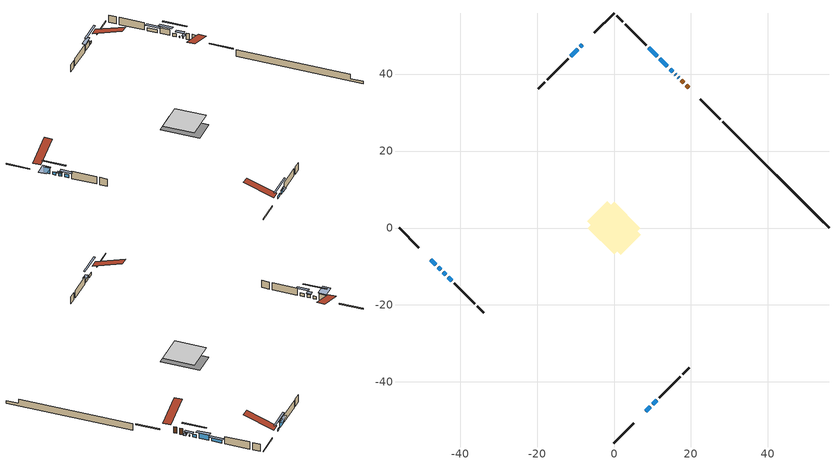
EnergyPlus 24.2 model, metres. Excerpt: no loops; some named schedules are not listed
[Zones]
conditioned space
 floor adiabatic (AdiabaticFloorConstruction): -6.8,0 0,6.8 6.8,0 0,-6.8 z0.71
 floor foundation (Slab1 construction): -6.9,1.72 -1.72,6.9 6.9,-1.72 1.72,-6.9 z-1.52
 wall outside (RimJoist1 construction): 0,-55.86 5.17,-50.69 / -55.86,0 -50.69,-5.17 / 0,55.86 -5.17,50.69 / 27.61,28.24 22.44,33.42 z0.71:1.01
 wall outside (AdiabaticWallConstruction 1): 19.41,36.45 18.78,37.08 / 18.13,37.73 17.5,38.36 z0.71:2.74
 wall outside (AdiabaticWallConstruction): 16.85,39.01 16.7,39.16 / 16.04,39.82 15.89,39.97 z0.71:1.17; -47.65,-8.2 -46.34,-9.52 z0.71:2.74; 15.24,40.62 14.55,41.3 z0.71:1.68; -8.2,47.66 -8.8,47.06 z0.71:1.37; 8.2,-47.65 9.43,-46.43 / -45.69,-10.17 -45.08,-10.78 z0.71:1.63; 13.9,41.96 11.83,44.03 z0.71:2.59; 11.18,44.68 9.02,46.84 / 10.08,-45.78 11.16,-44.7 z0.71:1.73; -9.45,46.4 -11.25,44.61 z0.71:2.49; -44.42,-11.44 -43.77,-12.09 z0.71:1.83; -43.12,-12.74 -42.22,-13.64 z0.71:1.8
 wall outside (Wall1 construction): 11.82,-44.04 17.24,-38.62 / -41.56,-14.3 -36.14,-19.72 / -11.91,43.95 -17.33,38.53 / 8.36,47.49 2.94,52.92 z0.71:3.15
 wall outside (Wall2 construction): 17.9,-37.96 19.52,-36.33 / -35.48,-20.38 -33.85,-22.01 / -17.99,37.87 -19.62,36.24 / 2.29,53.57 0.66,55.2 z0.71:3.15
 wall foundation (FoundationWall1 construction): 28.27,27.59,-1.52 28.27,27.59,0.71 53.1,2.76,0.71 53.1,2.76,-0.74 55.86,0,-0.74 55.86,0,-1.52
 window (WindowConstruction 7): 16.84,39.02 16.7,39.16 z0.71:1.17
 window (WindowConstruction 6): -47.65,-8.21 -46.34,-9.52 z0.71:2.74
 window (WindowConstruction 12): 16.04,39.82 15.9,39.96 z0.71:1.17
 window (WindowConstruction 8): 15.24,40.62 14.56,41.3 z0.71:1.68
 window (WindowConstruction 9): -8.21,47.65 -8.8,47.06 z0.71:1.37
 window (WindowConstruction 10): 8.21,-47.65 9.42,-46.43 z0.71:1.62
 window (WindowConstruction 11): -45.69,-10.17 -45.08,-10.78 z0.71:1.62
 window (WindowConstruction): 13.9,41.96 11.83,44.03 z0.71:2.59
 window (WindowConstruction 1): 11.18,44.68 9.02,46.84 z0.71:1.72
 window (WindowConstruction 2): -9.45,46.4 -11.25,44.61 z0.71:2.49
 window (WindowConstruction 3): 10.08,-45.78 11.16,-44.7 z0.71:1.72
 window (WindowConstruction 4): -44.42,-11.44 -43.77,-12.09 z0.71:1.83
 window (WindowConstruction 5): -43.12,-12.74 -42.22,-13.64 z0.71:1.8
 door (Door): 19.41,36.45 18.78,37.08 z0.71:2.74
 door (Door 1): 18.13,37.73 17.5,38.36 z0.71:2.74
 ceiling adiabatic (AdiabaticFloorConstruction): 0,-6.8 6.8,0 0,6.8 -6.8,0 z0.71
 roof outside (Roof1 construction): 7.55,-48.31,3.15 1.02,-41.79,6.22 -0.69,-43.51,6.22 5.83,-50.03,3.15; -48.31,-7.55,3.15 -41.79,-1.02,6.22 -43.51,0.69,6.22 -50.03,-5.83,3.15; -7.55,48.31,3.15 -1.02,41.79,6.22 0.69,43.51,6.22 -5.83,50.03,3.15; 20.07,35.79,3.15 13.54,29.27,6.22 15.26,27.55,6.22 21.79,34.07,3.15
shading: 16.49,39.37 17.05,38.8 17.92,39.67 17.35,40.23 z1.47; -46.13,-9.73 -47.87,-7.99 -50.45,-10.58 -48.72,-12.32 z3.04; 15.03,40.83 16.9,38.96 17.55,39.6 15.68,41.47 z2.39; 12.28,43.58 17.51,38.34 17.81,38.64 12.57,43.87 z4.89; -11.07,44.79 -5.93,49.93 -6.22,50.22 -11.36,45.08 z4.59; 11.7,-44.16 5.93,-49.93 6.22,-50.22 11.99,-44.45 z4.84; -42.8,-13.06 -47.96,-7.9 -48.25,-8.19 -43.09,-13.35 z4.84; 11.4,44.46 14.33,41.53 14.97,42.17 12.05,45.1 z3.2; 8.59,47.27 11.61,44.25 12.25,44.9 9.24,47.91 z2.33; -11.68,44.18 -9.02,46.84 -9.67,47.48 -12.33,44.82 z3.1; 11.37,-44.49 9.87,-45.99 10.52,-46.63 12.02,-45.13 z2.02; -43.56,-12.3 -44.63,-11.23 -45.28,-11.87 -44.21,-12.94 z2.13; -41.36,-14.5 -43.98,-11.88 -44.62,-12.52 -42,-15.15 z3.02
[Building]
Building 1: Terrain=Suburbs
[Site:Location]
Quebec Intl AP_QC: Latitude {deg}=46.8; Longitude {deg}=-71.38; Time Zone {hr}=-5; Elevation {m}=74; Keep Site Location Information=Yes
[Site:GroundTemperature:Shallow]
0.0108218, -2.24938, -2.43038, -1.3578, 2.94801, 7.23376, 10.9493, 13.303, 13.5029, 11.5886, 7.96783, 3.81355
[Site:WaterMainsTemperature]
Calculation Method=Schedule; Temperature Schedule=mains temperature schedule
[Material] Roughness=Rough; Thermal Absorptance=0.9
Name | Thickness {m} | Conductivity {W/m-K} | Density {kg/m3} | Specific Heat {J/kg-K} | Solar Absorptance | Visible Absorptance
asphalt or fiberglass shingles | 0.00635 | 0.162714 | 1121.4 | 1465.45 | 0.4 | 0.4
concrete 4.0 in. | 0.1016 | 1.803125 | 2242.8 | 837.4 | 0.7 | 0.7
concrete 8.0 in. | 0.2032 | 1.803125 | 2242.8 | 837.4 | 0.7 | 0.7
door material | 0.04445 | 0.053851 | 512.64 | 1214.23 | 0.7 | 0.7
exterior vertical ins | 0.0166018 | 0.029427 | 32.04 | 1214.23 | 0.7 | 0.7
floor covering | 0.0127 | 0.0433444 | 54.468 | 1339.84 | 0.6 | 0.6
floor rigid ins; wall rigid ins 1 | 0.512978 | 0.029427 | 32.04 | 1214.23 | 0.7 | 0.7
floor stud and cavity | 0.1397 | 1.75129 | 37.0049 | 1207.88 | 0.7 | 0.7
furniture material conditioned space 1 | 0.1524 | 0.115458 | 640.8 | 1214.23 | 0.6 | 0.6
gypsum board | 0.0127 | 0.160291 | 801 | 837.4 | 0.6 | 0.6
gypsum board 1 | 0.0127 | 0.160291 | 801 | 837.4 | 0.7 | 0.7
osb sheathing 0.5 in. | 0.0127 | 0.115458 | 512.64 | 1214.23 | 0.7 | 0.7
osb sheathing 0.75 in. | 0.01905 | 0.115458 | 512.64 | 1214.23 | 0.7 | 0.7
osb sheathing 2.0 in. | 0.0508 | 0.115458 | 512.64 | 1214.23 | 0.7 | 0.7
rim joist stud and cavity | 0.0508 | 0.433314 | 125.044 | 1163.47 | 0.6 | 0.6
roof stud and cavity | 0.2032 | 0.115889 | 78.34581 | 1123.46 | 0.7 | 0.7
wall rigid ins | 0.051816 | 0.029427 | 32.04 | 1214.23 | 0.7 | 0.7
wall stud and cavity | 0.1397 | 0.67241 | 139.0536 | 1170.24 | 0.7 | 0.7
wall stud and cavity 1 | 0.1397 | 0.0848539 | 139.0536 | 1170.24 | 0.7 | 0.7
wall stud and cavity 2 | 0.0889 | 0.380278 | 52.3479 | 1209.89 | 0.7 | 0.7
wall stud and cavity 3 | 0.0889 | 0.391764 | 83.0341 | 1211.67 | 0.7 | 0.7
wood siding | 0.0254 | 0.102417 | 544.68 | 1172.36 | 0.4 | 0.4
wood siding 1; wood siding 2; wood siding 3 | 0.0254 | 0.102417 | 544.68 | 1172.36 | 0.7 | 0.7
[WindowMaterial:SimpleGlazingSystem]
Name | U-Factor {W/m2-K} | Solar Heat Gain Coefficient
WindowMaterial | 2.47788 | 0.65
WindowMaterial 1 | 3.16321 | 0.62
WindowMaterial 2 | 2.906 | 0.63
WindowMaterial 3 | 3.46358 | 0.6
WindowMaterial 4 | 3.21602 | 0.61
WindowMaterial 5 | 2.09689 | 0.53
WindowMaterial 6 | 3.10246 | 0.39
WindowMaterial 7 | 2.95994 | 0.56
WindowMaterial 8 | 2.99287 | 0.51
WindowMaterial 9 | 2.969594 | 0.55
[Construction]
AdiabaticFloorConstruction: floor stud and cavity, floor rigid ins, osb sheathing 0.75 in., floor covering
AdiabaticWallConstruction: wood siding 2, wall rigid ins 1, wall stud and cavity 2, gypsum board
AdiabaticWallConstruction 1: wood siding 3, wall rigid ins 1, wall stud and cavity 2, gypsum board
Door; Door 1: door material
FoundationWall1 construction: concrete 8.0 in., gypsum board 1
furniture construction conditioned space 1: furniture material conditioned space 1
PartitionWallConstruction: gypsum board, wall stud and cavity 3, gypsum board
RimJoist1 construction: wood siding 1, osb sheathing 2.0 in., rim joist stud and cavity
Roof1 construction: asphalt or fiberglass shingles, osb sheathing 0.75 in., roof stud and cavity, gypsum board
Slab1 construction: concrete 4.0 in.
Wall1 construction: wood siding, wall rigid ins, osb sheathing 0.5 in., wall stud and cavity, gypsum board
Wall2 construction: wood siding, osb sheathing 0.5 in., wall stud and cavity 1, gypsum board
WindowConstruction: WindowMaterial
WindowConstruction 1; WindowConstruction 3: WindowMaterial 1
WindowConstruction 10; WindowConstruction 11: WindowMaterial 9
WindowConstruction 12; WindowConstruction 7: WindowMaterial 6
WindowConstruction 2: WindowMaterial 2
WindowConstruction 4: WindowMaterial 3
WindowConstruction 5: WindowMaterial 4
WindowConstruction 6: WindowMaterial 5
WindowConstruction 8: WindowMaterial 7
WindowConstruction 9: WindowMaterial 8
[Zone]
conditioned space: Multiplier=1; Volume {m3}=494.8; Part of Total Floor Area=Yes
[Space]
conditioned space 1: Zone=conditioned space; Volume {m3}=494.8
[SurfaceProperty:ExposedFoundationPerimeter]
Slab1: Exposed Perimeter Calculation Method=TotalExposedPerimeter; Total Exposed Perimeter {m}=39.015
[InternalMass] Zone or ZoneList=conditioned space; Space or SpaceList=conditioned space 1
Name | Construction | Surface Area {m2}
furniture mass conditioned space 1 | furniture construction conditioned space 1 | 72.72
partition wall mass | PartitionWallConstruction | 181.8
[Lights]
interior lighting: Zone or ZoneList or Space or SpaceList=conditioned space 1; Schedule=interior lighting schedule; Design Level Calculation Method=LightingLevel; Lighting Level {W}=343.2; Return Air Fraction=0; Fraction Radiant=0.6; Fraction Visible=0.2; Fraction Replaceable=1
[People]
occupants: Zone or ZoneList or Space or SpaceList=conditioned space 1; Number of People Schedule=occupants schedule; Number of People Calculation Method=People; Number of People=3; Fraction Radiant=0.314171; Sensible Heat Fraction=0.56303; Activity Level Schedule=occupants activity schedule; Carbon Dioxide Generation Rate {m3/s-W}=0; Enable ASHRAE 55 Comfort Warnings=No; Mean Radiant Temperature Calculation Type=EnclosureAveraged
[ElectricEquipment] Zone or ZoneList or Space or SpaceList=conditioned space 1; Design Level Calculation Method=EquipmentLevel
Name | Schedule | Design Level {W} | Fraction Latent | Fraction Radiant | Fraction Lost
clothes dryer | clothes dryer schedule | 140.772 | 0.015 | 0.081 | 0.85
clothes washer | clothes washer schedule | 32.1985 | 0.03 | 0.162 | 0.7
cooking range | cooking range schedule | 215.147 | 0.08 | 0.432 | 0.2
dishwasher | dishwasher schedule | 66.8632 | 0.3 | 0.18 | 0.4
fridge | fridge schedule | 72.9452 | 0 | 0.6 | 0
mech vent bath fan 0 | mech vent bath fan 0 schedule | 50.2 | 0 | 0 | 1
mech vent bath fan 1 | mech vent bath fan 1 schedule | 50.2 | 0 | 0 | 1
mech vent house fan | mech vent house fan schedule | 0 | 0 | 0 | 1
mech vent house fan cfis | mech vent house fan cfis schedule | 0 | 0 | 0 | 0
mech vent range fan 0 | mech vent range fan 0 schedule | 57 | 0 | 0 | 1
misc plug loads | misc plug loads schedule | 494.7 | 0.045 | 0.513 | 0.1
whole house fan | Always On Discrete | 0 | 0 | 0 | 1
[OtherEquipment] Zone or ZoneList or Space or SpaceList=conditioned space 1; Design Level Calculation Method=EquipmentLevel
Name | Fuel Type | Schedule | Design Level {W} | Fraction Latent | Fraction Radiant | Fraction Lost
clothes dryer 1 | Electricity | clothes dryer schedule | 0 | 0.015 | 0.081 | 0.85
cooking range 1 | Electricity | cooking range schedule | 0 | 0.08 | 0.432 | 0.2
general water use latent | None | general water use schedule | 62.594 | 1 | 0 | 0
general water use sensible | None | general water use schedule | -61.6891 | 0 | 0.6 | 0
mech vent house fan latent load | None | Always On Discrete | 0 | 1 | 0 | 0
mech vent house fan sensible load | None | Always On Discrete | 0 | 0 | 0 | 0
water heater energy adjustment1 | Electricity | Always On Discrete | 0.01 | 0 | 0 | 1
[ZoneInfiltration:DesignFlowRate] Zone or ZoneList or Space or SpaceList=conditioned space 1; Schedule=Always On Discrete; Design Flow Rate Calculation Method=Flow/Zone; Design Flow Rate {m3/s}=0
infil flow; natural vent flow; whole house fan flow
[Foundation:Kiva]
Foundation Kiva 1: Initial Indoor Air Temperature {C}=18; Wall Height Above Grade {m}=0.710001; Wall Depth Below Slab {m}=0.2032; Custom Block Material Name 1=exterior vertical ins; Custom Block Depth 1 {m}=2.23001; Custom Block X Position 1 {m}=0.2159; Custom Block Z Position 1 {m}=0
[Foundation:Kiva:Settings]
Soil Conductivity {W/m-K}=0.849921; Soil Density {kg/m3}=1842.3; Soil Specific Heat {J/kg-K}=418.7; Ground Solar Absorptivity=0.9; Ground Thermal Absorptivity=0.9; Ground Surface Roughness {m}=0.03; Far-Field Width {m}=40; Deep-Ground Boundary Condition=ZeroFlux; Deep-Ground Depth {m}=40; Minimum Cell Dimension {m}=0.2; Maximum Cell Growth Coefficient=3; Simulation Timestep=Timestep
[Exterior:Lights]
exterior lighting: Schedule=exterior lighting schedule; Design Level {W}=75.6
[Schedule:Week:Daily]
interior lighting schedule Week Rule - Jan1-Jan27: interior lighting schedule day, interior lighting schedule day, interior lighting schedule day, interior lighting schedule day, interior lighting schedule day, interior lighting schedule day, interior lighting schedule day, interior lighting schedule default day, interior lighting schedule default day, interior lighting schedule default day, interior lighting schedule default day, interior lighting schedule default day
interior lighting schedule Week Rule - Jan28-Feb3: interior lighting schedule day, interior lighting schedule day, interior lighting schedule day, interior lighting schedule day, interior lighting schedule day 1, interior lighting schedule day 1, interior lighting schedule day 1, interior lighting schedule default day, interior lighting schedule default day, interior lighting schedule default day, interior lighting schedule default day, interior lighting schedule default day
interior lighting schedule Week Rule - Feb4-Feb24: interior lighting schedule day 1, interior lighting schedule day 1, interior lighting schedule day 1, interior lighting schedule day 1, interior lighting schedule day 1, interior lighting schedule day 1, interior lighting schedule day 1, interior lighting schedule default day, interior lighting schedule default day, interior lighting schedule default day, interior lighting schedule default day, interior lighting schedule default day
interior lighting schedule Week Rule - Feb25-Mar3: interior lighting schedule day 1, interior lighting schedule day 1, interior lighting schedule day 1, interior lighting schedule day 1, interior lighting schedule day 2, interior lighting schedule day 2, interior lighting schedule day 2, interior lighting schedule default day, interior lighting schedule default day, interior lighting schedule default day, interior lighting schedule default day, interior lighting schedule default day
interior lighting schedule Week Rule - Mar4-Mar31: interior lighting schedule day 2, interior lighting schedule day 2, interior lighting schedule day 2, interior lighting schedule day 2, interior lighting schedule day 2, interior lighting schedule day 2, interior lighting schedule day 2, interior lighting schedule default day, interior lighting schedule default day, interior lighting schedule default day, interior lighting schedule default day, interior lighting schedule default day
interior lighting schedule Week Rule - Apr1-Apr28: interior lighting schedule day 3, interior lighting schedule day 3, interior lighting schedule day 3, interior lighting schedule day 3, interior lighting schedule day 3, interior lighting schedule day 3, interior lighting schedule day 3, interior lighting schedule default day, interior lighting schedule default day, interior lighting schedule default day, interior lighting schedule default day, interior lighting schedule default day
interior lighting schedule Week Rule - Apr29-May5: interior lighting schedule day 3, interior lighting schedule day 3, interior lighting schedule day 4, interior lighting schedule day 4, interior lighting schedule day 4, interior lighting schedule day 4, interior lighting schedule day 4, interior lighting schedule default day, interior lighting schedule default day, interior lighting schedule default day, interior lighting schedule default day, interior lighting schedule default day
interior lighting schedule Week Rule - May6-May26: interior lighting schedule day 4, interior lighting schedule day 4, interior lighting schedule day 4, interior lighting schedule day 4, interior lighting schedule day 4, interior lighting schedule day 4, interior lighting schedule day 4, interior lighting schedule default day, interior lighting schedule default day, interior lighting schedule default day, interior lighting schedule default day, interior lighting schedule default day
interior lighting schedule Week Rule - May27-Jun2: interior lighting schedule day 4, interior lighting schedule day 4, interior lighting schedule day 4, interior lighting schedule day 4, interior lighting schedule day 4, interior lighting schedule day 5, interior lighting schedule day 5, interior lighting schedule default day, interior lighting schedule default day, interior lighting schedule default day, interior lighting schedule default day, interior lighting schedule default day
interior lighting schedule Week Rule - Jun3-Jun30: interior lighting schedule day 5, interior lighting schedule day 5, interior lighting schedule day 5, interior lighting schedule day 5, interior lighting schedule day 5, interior lighting schedule day 5, interior lighting schedule day 5, interior lighting schedule default day, interior lighting schedule default day, interior lighting schedule default day, interior lighting schedule default day, interior lighting schedule default day
interior lighting schedule Week Rule - Jul1-Jul28: interior lighting schedule day 6, interior lighting schedule day 6, interior lighting schedule day 6, interior lighting schedule day 6, interior lighting schedule day 6, interior lighting schedule day 6, interior lighting schedule day 6, interior lighting schedule default day, interior lighting schedule default day, interior lighting schedule default day, interior lighting schedule default day, interior lighting schedule default day
interior lighting schedule Week Rule - Jul29-Aug4: interior lighting schedule day 6, interior lighting schedule day 6, interior lighting schedule day 6, interior lighting schedule day 7, interior lighting schedule day 7, interior lighting schedule day 7, interior lighting schedule day 7, interior lighting schedule default day, interior lighting schedule default day, interior lighting schedule default day, interior lighting schedule default day, interior lighting schedule default day
interior lighting schedule Week Rule - Aug5-Aug25: interior lighting schedule day 7, interior lighting schedule day 7, interior lighting schedule day 7, interior lighting schedule day 7, interior lighting schedule day 7, interior lighting schedule day 7, interior lighting schedule day 7, interior lighting schedule default day, interior lighting schedule default day, interior lighting schedule default day, interior lighting schedule default day, interior lighting schedule default day
interior lighting schedule Week Rule - Aug26-Sep1: interior lighting schedule day 7, interior lighting schedule day 7, interior lighting schedule day 7, interior lighting schedule day 7, interior lighting schedule day 7, interior lighting schedule day 7, interior lighting schedule day 8, interior lighting schedule default day, interior lighting schedule default day, interior lighting schedule default day, interior lighting schedule default day, interior lighting schedule default day
interior lighting schedule Week Rule - Sep2-Sep29: interior lighting schedule day 8, interior lighting schedule day 8, interior lighting schedule day 8, interior lighting schedule day 8, interior lighting schedule day 8, interior lighting schedule day 8, interior lighting schedule day 8, interior lighting schedule default day, interior lighting schedule default day, interior lighting schedule default day, interior lighting schedule default day, interior lighting schedule default day
interior lighting schedule Week Rule - Sep30-Oct6: interior lighting schedule day 8, interior lighting schedule day 9, interior lighting schedule day 9, interior lighting schedule day 9, interior lighting schedule day 9, interior lighting schedule day 9, interior lighting schedule day 9, interior lighting schedule default day, interior lighting schedule default day, interior lighting schedule default day, interior lighting schedule default day, interior lighting schedule default day
interior lighting schedule Week Rule - Oct7-Oct27: interior lighting schedule day 9, interior lighting schedule day 9, interior lighting schedule day 9, interior lighting schedule day 9, interior lighting schedule day 9, interior lighting schedule day 9, interior lighting schedule day 9, interior lighting schedule default day, interior lighting schedule default day, interior lighting schedule default day, interior lighting schedule default day, interior lighting schedule default day
interior lighting schedule Week Rule - Oct28-Nov3: interior lighting schedule day 9, interior lighting schedule day 9, interior lighting schedule day 9, interior lighting schedule day 9, interior lighting schedule day 10, interior lighting schedule day 10, interior lighting schedule day 10, interior lighting schedule default day, interior lighting schedule default day, interior lighting schedule default day, interior lighting schedule default day, interior lighting schedule default day
interior lighting schedule Week Rule - Nov4-Nov24: interior lighting schedule day 10, interior lighting schedule day 10, interior lighting schedule day 10, interior lighting schedule day 10, interior lighting schedule day 10, interior lighting schedule day 10, interior lighting schedule day 10, interior lighting schedule default day, interior lighting schedule default day, interior lighting schedule default day, interior lighting schedule default day, interior lighting schedule default day
interior lighting schedule Week Rule - Nov25-Dec1: interior lighting schedule day 10, interior lighting schedule day 10, interior lighting schedule day 10, interior lighting schedule day 10, interior lighting schedule day 10, interior lighting schedule day 10, interior lighting schedule day 11, interior lighting schedule default day, interior lighting schedule default day, interior lighting schedule default day, interior lighting schedule default day, interior lighting schedule default day
interior lighting schedule Week Rule - Dec2-Dec31: interior lighting schedule day 11, interior lighting schedule day 11, interior lighting schedule day 11, interior lighting schedule day 11, interior lighting schedule day 11, interior lighting schedule day 11, interior lighting schedule day 11, interior lighting schedule default day, interior lighting schedule default day, interior lighting schedule default day, interior lighting schedule default day, interior lighting schedule default day
occupants schedule Week Rule - Jan1-Dec31: occupants schedule day, occupants schedule day, occupants schedule day, occupants schedule day, occupants schedule day, occupants schedule day, occupants schedule day, occupants schedule default day, occupants schedule default day, occupants schedule default day, occupants schedule default day, occupants schedule default day
clothes dryer schedule Week Rule - Jan1-Dec31: clothes dryer schedule day, clothes dryer schedule day, clothes dryer schedule day, clothes dryer schedule day, clothes dryer schedule day, clothes dryer schedule day, clothes dryer schedule day, clothes dryer schedule default day, clothes dryer schedule default day, clothes dryer schedule default day, clothes dryer schedule default day, clothes dryer schedule default day
clothes washer schedule Week Rule - Jan1-Dec31: clothes washer schedule day, clothes washer schedule day, clothes washer schedule day, clothes washer schedule day, clothes washer schedule day, clothes washer schedule day, clothes washer schedule day, clothes washer schedule default day, clothes washer schedule default day, clothes washer schedule default day, clothes washer schedule default day, clothes washer schedule default day
cooking range schedule Week Rule - Jan1-Dec31: cooking range schedule day, cooking range schedule day, cooking range schedule day, cooking range schedule day, cooking range schedule day, cooking range schedule day, cooking range schedule day, cooking range schedule default day, cooking range schedule default day, cooking range schedule default day, cooking range schedule default day, cooking range schedule default day
dishwasher schedule Week Rule - Jan1-Dec31: dishwasher schedule day, dishwasher schedule day, dishwasher schedule day, dishwasher schedule day, dishwasher schedule day, dishwasher schedule day, dishwasher schedule day, dishwasher schedule default day, dishwasher schedule default day, dishwasher schedule default day, dishwasher schedule default day, dishwasher schedule default day
mech vent bath fan 0 schedule Week Rule - Jan1-Dec31: mech vent bath fan 0 schedule day, mech vent bath fan 0 schedule day, mech vent bath fan 0 schedule day, mech vent bath fan 0 schedule day, mech vent bath fan 0 schedule day, mech vent bath fan 0 schedule day, mech vent bath fan 0 schedule day, mech vent bath fan 0 schedule default day, mech vent bath fan 0 schedule default day, mech vent bath fan 0 schedule default day, mech vent bath fan 0 schedule default day, mech vent bath fan 0 schedule default day
mech vent bath fan 1 schedule Week Rule - Jan1-Dec31: mech vent bath fan 1 schedule day, mech vent bath fan 1 schedule day, mech vent bath fan 1 schedule day, mech vent bath fan 1 schedule day, mech vent bath fan 1 schedule day, mech vent bath fan 1 schedule day, mech vent bath fan 1 schedule day, mech vent bath fan 1 schedule default day, mech vent bath fan 1 schedule default day, mech vent bath fan 1 schedule default day, mech vent bath fan 1 schedule default day, mech vent bath fan 1 schedule default day
mech vent range fan 0 schedule Week Rule - Jan1-Dec31: mech vent range fan 0 schedule day, mech vent range fan 0 schedule day, mech vent range fan 0 schedule day, mech vent range fan 0 schedule day, mech vent range fan 0 schedule day, mech vent range fan 0 schedule day, mech vent range fan 0 schedule day, mech vent range fan 0 schedule default day, mech vent range fan 0 schedule default day, mech vent range fan 0 schedule default day, mech vent range fan 0 schedule default day, mech vent range fan 0 schedule default day
misc plug loads schedule Week Rule - Jan1-Dec31: misc plug loads schedule day, misc plug loads schedule day, misc plug loads schedule day, misc plug loads schedule day, misc plug loads schedule day, misc plug loads schedule day, misc plug loads schedule day, misc plug loads schedule default day, misc plug loads schedule default day, misc plug loads schedule default day, misc plug loads schedule default day, misc plug loads schedule default day
general water use schedule Week Rule - Jan1-Dec31: general water use schedule day, general water use schedule day, general water use schedule day, general water use schedule day, general water use schedule day, general water use schedule day, general water use schedule day, general water use schedule default day, general water use schedule default day, general water use schedule default day, general water use schedule default day, general water use schedule default day
exterior lighting schedule Week Rule - Jan1-Jan27: exterior lighting schedule day, exterior lighting schedule day, exterior lighting schedule day, exterior lighting schedule day, exterior lighting schedule day, exterior lighting schedule day, exterior lighting schedule day, exterior lighting schedule default day, exterior lighting schedule default day, exterior lighting schedule default day, exterior lighting schedule default day, exterior lighting schedule default day
exterior lighting schedule Week Rule - Jan28-Feb3: exterior lighting schedule day, exterior lighting schedule day, exterior lighting schedule day, exterior lighting schedule day, exterior lighting schedule day 1, exterior lighting schedule day 1, exterior lighting schedule day 1, exterior lighting schedule default day, exterior lighting schedule default day, exterior lighting schedule default day, exterior lighting schedule default day, exterior lighting schedule default day
exterior lighting schedule Week Rule - Feb4-Feb24: exterior lighting schedule day 1, exterior lighting schedule day 1, exterior lighting schedule day 1, exterior lighting schedule day 1, exterior lighting schedule day 1, exterior lighting schedule day 1, exterior lighting schedule day 1, exterior lighting schedule default day, exterior lighting schedule default day, exterior lighting schedule default day, exterior lighting schedule default day, exterior lighting schedule default day
exterior lighting schedule Week Rule - Feb25-Mar3: exterior lighting schedule day 1, exterior lighting schedule day 1, exterior lighting schedule day 1, exterior lighting schedule day 1, exterior lighting schedule day 2, exterior lighting schedule day 2, exterior lighting schedule day 2, exterior lighting schedule default day, exterior lighting schedule default day, exterior lighting schedule default day, exterior lighting schedule default day, exterior lighting schedule default day
exterior lighting schedule Week Rule - Mar4-Mar31: exterior lighting schedule day 2, exterior lighting schedule day 2, exterior lighting schedule day 2, exterior lighting schedule day 2, exterior lighting schedule day 2, exterior lighting schedule day 2, exterior lighting schedule day 2, exterior lighting schedule default day, exterior lighting schedule default day, exterior lighting schedule default day, exterior lighting schedule default day, exterior lighting schedule default day
exterior lighting schedule Week Rule - Apr1-Apr28: exterior lighting schedule day 3, exterior lighting schedule day 3, exterior lighting schedule day 3, exterior lighting schedule day 3, exterior lighting schedule day 3, exterior lighting schedule day 3, exterior lighting schedule day 3, exterior lighting schedule default day, exterior lighting schedule default day, exterior lighting schedule default day, exterior lighting schedule default day, exterior lighting schedule default day
exterior lighting schedule Week Rule - Apr29-May5: exterior lighting schedule day 3, exterior lighting schedule day 3, exterior lighting schedule day 4, exterior lighting schedule day 4, exterior lighting schedule day 4, exterior lighting schedule day 4, exterior lighting schedule day 4, exterior lighting schedule default day, exterior lighting schedule default day, exterior lighting schedule default day, exterior lighting schedule default day, exterior lighting schedule default day
exterior lighting schedule Week Rule - May6-May26: exterior lighting schedule day 4, exterior lighting schedule day 4, exterior lighting schedule day 4, exterior lighting schedule day 4, exterior lighting schedule day 4, exterior lighting schedule day 4, exterior lighting schedule day 4, exterior lighting schedule default day, exterior lighting schedule default day, exterior lighting schedule default day, exterior lighting schedule default day, exterior lighting schedule default day
exterior lighting schedule Week Rule - May27-Jun2: exterior lighting schedule day 4, exterior lighting schedule day 4, exterior lighting schedule day 4, exterior lighting schedule day 4, exterior lighting schedule day 4, exterior lighting schedule day 5, exterior lighting schedule day 5, exterior lighting schedule default day, exterior lighting schedule default day, exterior lighting schedule default day, exterior lighting schedule default day, exterior lighting schedule default day
exterior lighting schedule Week Rule - Jun3-Jun30: exterior lighting schedule day 5, exterior lighting schedule day 5, exterior lighting schedule day 5, exterior lighting schedule day 5, exterior lighting schedule day 5, exterior lighting schedule day 5, exterior lighting schedule day 5, exterior lighting schedule default day, exterior lighting schedule default day, exterior lighting schedule default day, exterior lighting schedule default day, exterior lighting schedule default day
exterior lighting schedule Week Rule - Jul1-Jul28: exterior lighting schedule day 6, exterior lighting schedule day 6, exterior lighting schedule day 6, exterior lighting schedule day 6, exterior lighting schedule day 6, exterior lighting schedule day 6, exterior lighting schedule day 6, exterior lighting schedule default day, exterior lighting schedule default day, exterior lighting schedule default day, exterior lighting schedule default day, exterior lighting schedule default day
exterior lighting schedule Week Rule - Jul29-Aug4: exterior lighting schedule day 6, exterior lighting schedule day 6, exterior lighting schedule day 6, exterior lighting schedule day 7, exterior lighting schedule day 7, exterior lighting schedule day 7, exterior lighting schedule day 7, exterior lighting schedule default day, exterior lighting schedule default day, exterior lighting schedule default day, exterior lighting schedule default day, exterior lighting schedule default day
exterior lighting schedule Week Rule - Aug5-Aug25: exterior lighting schedule day 7, exterior lighting schedule day 7, exterior lighting schedule day 7, exterior lighting schedule day 7, exterior lighting schedule day 7, exterior lighting schedule day 7, exterior lighting schedule day 7, exterior lighting schedule default day, exterior lighting schedule default day, exterior lighting schedule default day, exterior lighting schedule default day, exterior lighting schedule default day
exterior lighting schedule Week Rule - Aug26-Sep1: exterior lighting schedule day 7, exterior lighting schedule day 7, exterior lighting schedule day 7, exterior lighting schedule day 7, exterior lighting schedule day 7, exterior lighting schedule day 7, exterior lighting schedule day 8, exterior lighting schedule default day, exterior lighting schedule default day, exterior lighting schedule default day, exterior lighting schedule default day, exterior lighting schedule default day
exterior lighting schedule Week Rule - Sep2-Sep29: exterior lighting schedule day 8, exterior lighting schedule day 8, exterior lighting schedule day 8, exterior lighting schedule day 8, exterior lighting schedule day 8, exterior lighting schedule day 8, exterior lighting schedule day 8, exterior lighting schedule default day, exterior lighting schedule default day, exterior lighting schedule default day, exterior lighting schedule default day, exterior lighting schedule default day
exterior lighting schedule Week Rule - Sep30-Oct6: exterior lighting schedule day 8, exterior lighting schedule day 9, exterior lighting schedule day 9, exterior lighting schedule day 9, exterior lighting schedule day 9, exterior lighting schedule day 9, exterior lighting schedule day 9, exterior lighting schedule default day, exterior lighting schedule default day, exterior lighting schedule default day, exterior lighting schedule default day, exterior lighting schedule default day
exterior lighting schedule Week Rule - Oct7-Oct27: exterior lighting schedule day 9, exterior lighting schedule day 9, exterior lighting schedule day 9, exterior lighting schedule day 9, exterior lighting schedule day 9, exterior lighting schedule day 9, exterior lighting schedule day 9, exterior lighting schedule default day, exterior lighting schedule default day, exterior lighting schedule default day, exterior lighting schedule default day, exterior lighting schedule default day
exterior lighting schedule Week Rule - Oct28-Nov3: exterior lighting schedule day 9, exterior lighting schedule day 9, exterior lighting schedule day 9, exterior lighting schedule day 9, exterior lighting schedule day 10, exterior lighting schedule day 10, exterior lighting schedule day 10, exterior lighting schedule default day, exterior lighting schedule default day, exterior lighting schedule default day, exterior lighting schedule default day, exterior lighting schedule default day
exterior lighting schedule Week Rule - Nov4-Nov24: exterior lighting schedule day 10, exterior lighting schedule day 10, exterior lighting schedule day 10, exterior lighting schedule day 10, exterior lighting schedule day 10, exterior lighting schedule day 10, exterior lighting schedule day 10, exterior lighting schedule default day, exterior lighting schedule default day, exterior lighting schedule default day, exterior lighting schedule default day, exterior lighting schedule default day
[Schedule:Year]
interior lighting schedule: interior lighting schedule Week Rule - Jan1-Jan27, 1, 1, 1, 27, interior lighting schedule Week Rule - Jan28-Feb3, 1, 28, 2, 3, interior lighting schedule Week Rule - Feb4-Feb24, 2, 4, 2, 24, interior lighting schedule Week Rule - Feb25-Mar3, 2, 25, 3, 3, interior lighting schedule Week Rule - Mar4-Mar31, 3, 4, 3, 31, interior lighting schedule Week Rule - Apr1-Apr28, 4, 1, 4, 28, interior lighting schedule Week Rule - Apr29-May5, 4, 29, 5, 5, interior lighting schedule Week Rule - May6-May26, 5, 6, 5, 26, interior lighting schedule Week Rule - May27-Jun2, 5, 27, 6, 2, interior lighting schedule Week Rule - Jun3-Jun30, 6, 3, 6, 30, interior lighting schedule Week Rule - Jul1-Jul28, 7, 1, 7, 28, interior lighting schedule Week Rule - Jul29-Aug4, 7, 29, 8, 4, interior lighting schedule Week Rule - Aug5-Aug25, 8, 5, 8, 25, interior lighting schedule Week Rule - Aug26-Sep1, 8, 26, 9, 1, interior lighting schedule Week Rule - Sep2-Sep29, 9, 2, 9, 29, interior lighting schedule Week Rule - Sep30-Oct6, 9, 30, 10, 6, interior lighting schedule Week Rule - Oct7-Oct27, 10, 7, 10, 27, interior lighting schedule Week Rule - Oct28-Nov3, 10, 28, 11, 3, interior lighting schedule Week Rule - Nov4-Nov24, 11, 4, 11, 24, interior lighting schedule Week Rule - Nov25-Dec1, 11, 25, 12, 1, interior lighting schedule Week Rule - Dec2-Dec31, 12, 2, 12, 31
occupants schedule: occupants schedule Week Rule - Jan1-Dec31, 1, 1, 12, 31
clothes dryer schedule: clothes dryer schedule Week Rule - Jan1-Dec31, 1, 1, 12, 31
clothes washer schedule: clothes washer schedule Week Rule - Jan1-Dec31, 1, 1, 12, 31
cooking range schedule: cooking range schedule Week Rule - Jan1-Dec31, 1, 1, 12, 31
dishwasher schedule: dishwasher schedule Week Rule - Jan1-Dec31, 1, 1, 12, 31
mech vent bath fan 0 schedule: mech vent bath fan 0 schedule Week Rule - Jan1-Dec31, 1, 1, 12, 31
mech vent bath fan 1 schedule: mech vent bath fan 1 schedule Week Rule - Jan1-Dec31, 1, 1, 12, 31
mech vent range fan 0 schedule: mech vent range fan 0 schedule Week Rule - Jan1-Dec31, 1, 1, 12, 31
misc plug loads schedule: misc plug loads schedule Week Rule - Jan1-Dec31, 1, 1, 12, 31
general water use schedule: general water use schedule Week Rule - Jan1-Dec31, 1, 1, 12, 31
exterior lighting schedule: exterior lighting schedule Week Rule - Jan1-Jan27, 1, 1, 1, 27, exterior lighting schedule Week Rule - Jan28-Feb3, 1, 28, 2, 3, exterior lighting schedule Week Rule - Feb4-Feb24, 2, 4, 2, 24, exterior lighting schedule Week Rule - Feb25-Mar3, 2, 25, 3, 3, exterior lighting schedule Week Rule - Mar4-Mar31, 3, 4, 3, 31, exterior lighting schedule Week Rule - Apr1-Apr28, 4, 1, 4, 28, exterior lighting schedule Week Rule - Apr29-May5, 4, 29, 5, 5, exterior lighting schedule Week Rule - May6-May26, 5, 6, 5, 26, exterior lighting schedule Week Rule - May27-Jun2, 5, 27, 6, 2, exterior lighting schedule Week Rule - Jun3-Jun30, 6, 3, 6, 30, exterior lighting schedule Week Rule - Jul1-Jul28, 7, 1, 7, 28, exterior lighting schedule Week Rule - Jul29-Aug4, 7, 29, 8, 4, exterior lighting schedule Week Rule - Aug5-Aug25, 8, 5, 8, 25, exterior lighting schedule Week Rule - Aug26-Sep1, 8, 26, 9, 1, exterior lighting schedule Week Rule - Sep2-Sep29, 9, 2, 9, 29, exterior lighting schedule Week Rule - Sep30-Oct6, 9, 30, 10, 6, exterior lighting schedule Week Rule - Oct7-Oct27, 10, 7, 10, 27, exterior lighting schedule Week Rule - Oct28-Nov3, 10, 28, 11, 3, exterior lighting schedule Week Rule - Nov4-Nov24, 11, 4, 11, 24, exterior lighting schedule Week Rule - Nov25-Dec1, 11, 25, 12, 1, exterior lighting schedule Week Rule - Dec2-Dec31, 12, 2, 12, 31
[Schedule:Constant]
Name | Hourly Value
occupants activity schedule | 117.228
fridge schedule | 0
mech vent house fan schedule; mech vent house fan cfis schedule; Always On Discrete | 1
[Schedule:Compact]
mains temperature schedule: Through: 01/01, For: AllDays, Until: 24:00, 5.175, Through: 01/02, For: AllDays, Until: 24:00, 5.10167, Through: 01/03, For: AllDays, Until: 24:00, 5.02889, Through: 01/04, For: AllDays, Until: 24:00, 4.95778, Through: 01/05, For: AllDays, Until: 24:00, 4.88778, Through: 01/06, For: AllDays, Until: 24:00, 4.81833, Through: 01/07, For: AllDays, Until: 24:00, 4.75056, Through: 01/08, For: AllDays, Until: 24:00, 4.68389, Through: 01/09, For: AllDays, Until: 24:00, 4.61833, Through: 01/10, For: AllDays, Until: 24:00, 4.55389, Through: 01/11, For: AllDays, Until: 24:00, 4.49056, Through: 01/12, For: AllDays, Until: 24:00, 4.42889, Through: 01/13, For: AllDays, Until: 24:00, 4.36778, Through: 01/14, For: AllDays, Until: 24:00, 4.30889, Through: 01/15, For: AllDays, Until: 24:00, 4.25056, Through: 01/16, For: AllDays, Until: 24:00, 4.19389, Through: 01/17, For: AllDays, Until: 24:00, 4.13833, Through: 01/18, For: AllDays, Until: 24:00, 4.08444, Through: 01/19, For: AllDays, Until: 24:00, 4.03167, Through: 01/20, For: AllDays, Until: 24:00, 3.98056, Through: 01/21, For: AllDays, Until: 24:00, 3.93056, Through: 01/22, For: AllDays, Until: 24:00, 3.88222, Through: 01/23, For: AllDays, Until: 24:00, 3.835, Through: 01/24, For: AllDays, Until: 24:00, 3.78944, Through: 01/25, For: AllDays, Until: 24:00, 3.74556, Through: 01/26, For: AllDays, Until: 24:00, 3.70278, Through: 01/27, For: AllDays, Until: 24:00, 3.66167, Through: 01/28, For: AllDays, Until: 24:00, 3.62167, Through: 01/29, For: AllDays, Until: 24:00, 3.58389, Through: 01/30, For: AllDays, Until: 24:00, 3.54722, Through: 01/31, For: AllDays, Until: 24:00, 3.51167, Through: 02/01, For: AllDays, Until: 24:00, 3.47833, Through: 02/02, For: AllDays, Until: 24:00, 3.44611, Through: 02/03, For: AllDays, Until: 24:00, 3.41556, Through: 02/04, For: AllDays, Until: 24:00, 3.38667, Through: 02/05, For: AllDays, Until: 24:00, 3.35944, Through: 02/06, For: AllDays, Until: 24:00, 3.33389, Through: 02/07, For: AllDays, Until: 24:00, 3.30944, Through: 02/08, For: AllDays, Until: 24:00, 3.28667, Through: 02/09, For: AllDays, Until: 24:00, 3.26611, Through: 02/10, For: AllDays, Until: 24:00, 3.24667, Through: 02/11, For: AllDays, Until: 24:00, 3.22889, Through: 02/12, For: AllDays, Until: 24:00, 3.21278, Through: 02/13, For: AllDays, Until: 24:00, 3.19833, Through: 02/14, For: AllDays, Until: 24:00, 3.18556, Through: 02/15, For: AllDays, Until: 24:00, 3.17389, Through: 02/16, For: AllDays, Until: 24:00, 3.16444, Through: 02/17, For: AllDays, Until: 24:00, 3.15667, Through: 02/18, For: AllDays, Until: 24:00, 3.15056, Through: 02/19, For: AllDays, Until: 24:00, 3.14556, Through: 02/20, For: AllDays, Until: 24:00, 3.14278, Through: 02/21, For: AllDays, Until: 24:00, 3.14111, Through: 02/22, For: AllDays, Until: 24:00, 3.14167, Through: 02/23, For: AllDays, Until: 24:00, 3.14333, Through: 02/24, For: AllDays, Until: 24:00, 3.14722, Through: 02/25, For: AllDays, Until: 24:00, 3.15222, Through: 02/26, For: AllDays, Until: 24:00, 3.15944, Through: 02/27, For: AllDays, Until: 24:00, 3.16778, Through: 02/28, For: AllDays, Until: 24:00, 3.17778, Through: 03/01, For: AllDays, Until: 24:00, 3.18944, Through: 03/02, For: AllDays, Until: 24:00, 3.20333, Through: 03/03, For: AllDays, Until: 24:00, 3.21833, Through: 03/04, For: AllDays, Until: 24:00, 3.235, Through: 03/05, For: AllDays, Until: 24:00, 3.25333, Through: 03/06, For: AllDays, Until: 24:00, 3.27333, Through: 03/07, For: AllDays, Until: 24:00, 3.29444, Through: 03/08, For: AllDays, Until: 24:00, 3.31778, Through: 03/09, For: AllDays, Until: 24:00, 3.34222, Through: 03/10, For: AllDays, Until: 24:00, 3.36889, Through: 03/11, For: AllDays, Until: 24:00, 3.39667, Through: 03/12, For: AllDays, Until: 24:00, 3.42611, Through: 03/13, For: AllDays, Until: 24:00, 3.45722, Through: 03/14, For: AllDays, Until: 24:00, 3.49, Through: 03/15, For: AllDays, Until: 24:00, 3.52389, Through: 03/16, For: AllDays, Until: 24:00, 3.55944, Through: 03/17, For: AllDays, Until: 24:00, 3.59667, Through: 03/18, For: AllDays, Until: 24:00, 3.63556, Through: 03/19, For: AllDays, Until: 24:00, 3.67556, Through: 03/20, For: AllDays, Until: 24:00, 3.71722, Through: 03/21, For: AllDays, Until: 24:00, 3.76056, Through: 03/22, For: AllDays, Until: 24:00, 3.80556, Through: 03/23, For: AllDays, Until: 24:00, 3.85111, Through: 03/24, For: AllDays, Until: 24:00, 3.89889, Through: 03/25, For: AllDays, Until: 24:00, 3.94778, Through: 03/26, For: AllDays, Until: 24:00, 3.99833, Through: 03/27, For: AllDays, Until: 24:00, 4.05, Through: 03/28, For: AllDays, Until: 24:00, 4.10333, Through: 03/29, For: AllDays, Until: 24:00, 4.15778, Through: 03/30, For: AllDays, Until: 24:00, 4.21333, Through: 03/31, For: AllDays, Until: 24:00, 4.27056, Through: 04/01, For: AllDays, Until: 24:00, 4.32944, Through: 04/02, For: AllDays, Until: 24:00, 4.38889, Through: 04/03, For: AllDays, Until: 24:00, 4.45, Through: 04/04, For: AllDays, Until: 24:00, 4.51222, Through: 04/05, For: AllDays, Until: 24:00, 4.57611, Through: 04/06, For: AllDays, Until: 24:00, 4.64056, Through: 04/07, For: AllDays, Until: 24:00, 4.70667, Through: 04/08, For: AllDays, Until: 24:00, 4.77389, Through: 04/09, For: AllDays, Until: 24:00, 4.84222, Through: 04/10, For: AllDays, Until: 24:00, 4.91167, Through: 04/11, For: AllDays, Until: 24:00, 4.98278, Through: 04/12, For: AllDays, Until: 24:00, 5.05444, Through: 04/13, For: AllDays, Until: 24:00, 5.12722, Through: 04/14, For: AllDays, Until: 24:00, 5.20111, Through: 04/15, For: AllDays, Until: 24:00, 5.27611, Through: 04/16, For: AllDays, Until: 24:00, 5.35167, Through: 04/17, For: AllDays, Until: 24:00, 5.42889, Through: 04/18, For: AllDays, Until: 24:00, 5.50667, Through: 04/19, For: AllDays, Until: 24:00, 5.58556, Through: 04/20, For: AllDays, Until: 24:00, 5.665, Through: 04/21, For: AllDays, Until: 24:00, 5.74611, Through: 04/22, For: AllDays, Until: 24:00, 5.82722, Through: 04/23, For: AllDays, Until: 24:00, 5.91, Through: 04/24, For: AllDays, Until: 24:00, 5.99278, Through: 04/25, For: AllDays, Until: 24:00, 6.07722, Through: 04/26, For: AllDays, Until: 24:00, 6.16167, Through: 04/27, For: AllDays, Until: 24:00, 6.24722, Through: 04/28, For: AllDays, Until: 24:00, 6.33389, Through: 04/29, For: AllDays, Until: 24:00, 6.42056, Through: 04/30, For: AllDays, Until: 24:00, 6.50833, Through: 05/01, For: AllDays, Until: 24:00, 6.59667, Through: 05/02, For: AllDays, Until: 24:00, 6.68556, Through: 05/03, For: AllDays, Until: 24:00, 6.775, Through: 05/04, For: AllDays, Until: 24:00, 6.86556, Through: 05/05, For: AllDays, Until: 24:00, 6.95611, Through: 05/06, For: AllDays, Until: 24:00, 7.04722, Through: 05/07, For: AllDays, Until: 24:00, 7.13889, Through: 05/08, For: AllDays, Until: 24:00, 7.23111, Through: 05/09, For: AllDays, Until: 24:00, 7.32333, Through: 05/10, For: AllDays, Until: 24:00, 7.41667, Through: 05/11, For: AllDays, Until: 24:00, 7.51, Through: 05/12, For: AllDays, Until: 24:00, 7.60389, Through: 05/13, For: AllDays, Until: 24:00, 7.69778, Through: 05/14, For: AllDays, Until: 24:00, 7.79222, Through: 05/15, For: AllDays, Until: 24:00, 7.88667, Through: 05/16, For: AllDays, Until: 24:00, 7.98167, Through: 05/17, For: AllDays, Until: 24:00, 8.07667, Through: 05/18, For: AllDays, Until: 24:00, 8.17167, Through: 05/19, For: AllDays, Until: 24:00, 8.26722, Through: 05/20, For: AllDays, Until: 24:00, 8.36278, Through: 05/21, For: AllDays, Until: 24:00, 8.45833, Through: 05/22, For: AllDays, Until: 24:00, 8.55444, Through: 05/23, For: AllDays, Until: 24:00, 8.65, Through: 05/24, For: AllDays, Until: 24:00, 8.74611, Through: 05/25, For: AllDays, Until: 24:00, 8.84167, Through: 05/26, For: AllDays, Until: 24:00, 8.93722, Through: 05/27, For: AllDays, Until: 24:00, 9.03333, Through: 05/28, For: AllDays, Until: 24:00, 9.12889, Through: 05/29, For: AllDays, Until: 24:00, 9.22389, Through: 05/30, For: AllDays, Until: 24:00, 9.31944, Through: 05/31, For: AllDays, Until: 24:00, 9.41444, Through: 06/01, For: AllDays, Until: 24:00, 9.50944, Through: 06/02, For: AllDays, Until: 24:00, 9.60389, Through: 06/03, For: AllDays, Until: 24:00, 9.69833, Through: 06/04, For: AllDays, Until: 24:00, 9.79278, Through: 06/05, For: AllDays, Until: 24:00, 9.88667, Through: 06/06, For: AllDays, Until: 24:00, 9.98, Through: 06/07, For: AllDays, Until: 24:00, 10.0728, Through: 06/08, For: AllDays, Until: 24:00, 10.1656, Through: 06/09, For: AllDays, Until: 24:00, 10.2578, Through: 06/10, For: AllDays, Until: 24:00, 10.3494, Through: 06/11, For: AllDays, Until: 24:00, 10.4411, Through: 06/12, For: AllDays, Until: 24:00, 10.5317, Through: 06/13, For: AllDays, Until: 24:00, 10.6222, Through: 06/14, For: AllDays, Until: 24:00, 10.7117, Through: 06/15, For: AllDays, Until: 24:00, 10.8006, Through: 06/16, For: AllDays, Until: 24:00, 10.8889, Through: 06/17, For: AllDays, Until: 24:00, 10.9772, Through: 06/18, For: AllDays, Until: 24:00, 11.0639, Through: 06/19, For: AllDays, Until: 24:00, 11.1506, Through: 06/20, For: AllDays, Until: 24:00, 11.2361, Through: 06/21, For: AllDays, Until: 24:00, 11.3211, Through: 06/22, For: AllDays, Until: 24:00, 11.4056, Through: 06/23, For: AllDays, Until: 24:00, 11.4889, Through: 06/24, For: AllDays, Until: 24:00, 11.5711, Through: 06/25, For: AllDays, Until: 24:00, 11.6533, Through: 06/26, For: AllDays, Until: 24:00, 11.7339, Through: 06/27, For: AllDays, Until: 24:00, 11.8139, Through: 06/28, For: AllDays, Until: 24:00, 11.8928, Through: 06/29, For: AllDays, Until: 24:00, 11.9711, Through: 06/30, For: AllDays, Until: 24:00, 12.0483, Through: 07/01, For: AllDays, Until: 24:00, 12.1244, Through: 07/02, For: AllDays, Until: 24:00, 12.1994, Through: 07/03, For: AllDays, Until: 24:00, 12.2733, Through: 07/04, For: AllDays, Until: 24:00, 12.3467, Through: 07/05, For: AllDays, Until: 24:00, 12.4183, Through: 07/06, For: AllDays, Until: 24:00, 12.4894, Through: 07/07, For: AllDays, Until: 24:00, 12.5589, Through: 07/08, For: AllDays, Until: 24:00, 12.6278, Through: 07/09, For: AllDays, Until: 24:00, 12.695, Through: 07/10, For: AllDays, Until: 24:00, 12.7617, Through: 07/11, For: AllDays, Until: 24:00, 12.8267, Through: 07/12, For: AllDays, Until: 24:00, 12.8906, Through: 07/13, For: AllDays, Until: 24:00, 12.9528, Through: 07/14, For: AllDays, Until: 24:00, 13.0144, Through: 07/15, For: AllDays, Until: 24:00, 13.0744, Through: 07/16, For: AllDays, Until: 24:00, 13.1333, Through: 07/17, For: AllDays, Until: 24:00, 13.1906, Through: 07/18, For: AllDays, Until: 24:00, 13.2467, Through: 07/19, For: AllDays, Until: 24:00, 13.3017, Through: 07/20, For: AllDays, Until: 24:00, 13.355, Through: 07/21, For: AllDays, Until: 24:00, 13.4072, Through: 07/22, For: AllDays, Until: 24:00, 13.4578, Through: 07/23, For: AllDays, Until: 24:00, 13.5067, Through: 07/24, For: AllDays, Until: 24:00, 13.5544, Through: 07/25, For: AllDays, Until: 24:00, 13.6011, Through: 07/26, For: AllDays, Until: 24:00, 13.6461, Through: 07/27, For: AllDays, Until: 24:00, 13.6894, Through: 07/28, For: AllDays, Until: 24:00, 13.7317, Through: 07/29, For: AllDays, Until: 24:00, 13.7722, Through: 07/30, For: AllDays, Until: 24:00, 13.8111, Through: 07/31, For: AllDays, Until: 24:00, 13.8489, Through: 08/01, For: AllDays, Until: 24:00, 13.8844, Through: 08/02, For: AllDays, Until: 24:00, 13.9189, Through: 08/03, For: AllDays, Until: 24:00, 13.9522, Through: 08/04, For: AllDays, Until: 24:00, 13.9833, Through: 08/05, For: AllDays, Until: 24:00, 14.0133, Through: 08/06, For: AllDays, Until: 24:00, 14.0411, Through: 08/07, For: AllDays, Until: 24:00, 14.0678, Through: 08/08, For: AllDays, Until: 24:00, 14.0933, Through: 08/09, For: AllDays, Until: 24:00, 14.1167, Through: 08/10, For: AllDays, Until: 24:00, 14.1383, Through: 08/11, For: AllDays, Until: 24:00, 14.1589, Through: 08/12, For: AllDays, Until: 24:00, 14.1772, Through: 08/13, For: AllDays, Until: 24:00, 14.1944, Through: 08/14, For: AllDays, Until: 24:00, 14.21, Through: 08/15, For: AllDays, Until: 24:00, 14.2233, Through: 08/16, For: AllDays, Until: 24:00, 14.2356, Through: 08/17, For: AllDays, Until: 24:00, 14.2461, Through: 08/18, For: AllDays, Until: 24:00, 14.255, Through: 08/19, For: AllDays, Until: 24:00, 14.2622, Through: 08/20, For: AllDays, Until: 24:00, 14.2678, Through: 08/21, For: AllDays, Until: 24:00, 14.2717, Through: 08/22, For: AllDays, Until: 24:00, 14.2739, Through: 08/23, For: AllDays, Until: 24:00, 14.2744, Through: 08/24, For: AllDays, Until: 24:00, 14.2733, Through: 08/25, For: AllDays, Until: 24:00, 14.2711, Through: 08/26, For: AllDays, Until: 24:00, 14.2667, Through: 08/27, For: AllDays, Until: 24:00, 14.2606, Through: 08/28, For: AllDays, Until: 24:00, 14.2528, Through: 08/29, For: AllDays, Until: 24:00, 14.2439, Through: 08/30, For: AllDays, Until: 24:00, 14.2328, Through: 08/31, For: AllDays, Until: 24:00, 14.2206, Through: 09/01, For: AllDays, Until: 24:00, 14.2061, Through: 09/02, For: AllDays, Until: 24:00, 14.1906, Through: 09/03, For: AllDays, Until: 24:00, 14.1728, Through: 09/04, For: AllDays, Until: 24:00, 14.1539, Through: 09/05, For: AllDays, Until: 24:00, 14.1333, Through: 09/06, For: AllDays, Until: 24:00, 14.1111, Through: 09/07, For: AllDays, Until: 24:00, 14.0872, Through: 09/08, For: AllDays, Until: 24:00, 14.0617, Through: 09/09, For: AllDays, Until: 24:00, 14.035, Through: 09/10, For: AllDays, Until: 24:00, 14.0061, Through: 09/11, For: AllDays, Until: 24:00, 13.9761, Through: 09/12, For: AllDays, Until: 24:00, 13.9444, Through: 09/13, For: AllDays, Until: 24:00, 13.9111, Through: 09/14, For: AllDays, Until: 24:00, 13.8761, Through: 09/15, For: AllDays, Until: 24:00, 13.84, Through: 09/16, For: AllDays, Until: 24:00, 13.8022, Through: 09/17, For: AllDays, Until: 24:00, 13.7628, Through: 09/18, For: AllDays, Until: 24:00, 13.7217, Through: 09/19, For: AllDays, Until: 24:00, 13.6794, Through: 09/20, For: AllDays, Until: 24:00, 13.6356, Through: 09/21, For: AllDays, Until: 24:00, 13.59, Through: 09/22, For: AllDays, Until: 24:00, 13.5433, Through: 09/23, For: AllDays, Until: 24:00, 13.4956, Through: 09/24, For: AllDays, Until: 24:00, 13.4456, Through: 09/25, For: AllDays, Until: 24:00, 13.395, Through: 09/26, For: AllDays, Until: 24:00, 13.3422, Through: 09/27, For: AllDays, Until: 24:00, 13.2883, Through: 09/28, For: AllDays, Until: 24:00, 13.2333, Through: 09/29, For: AllDays, Until: 24:00, 13.1772, Through: 09/30, For: AllDays, Until: 24:00, 13.1194, Through: 10/01, For: AllDays, Until: 24:00, 13.06, Through: 10/02, For: AllDays, Until: 24:00, 13, Through: 10/03, For: AllDays, Until: 24:00, 12.9383, Through: 10/04, For: AllDays, Until: 24:00, 12.8756, Through: 10/05, For: AllDays, Until: 24:00, 12.8111, Through: 10/06, For: AllDays, Until: 24:00, 12.7456, Through: 10/07, For: AllDays, Until: 24:00, 12.6794, Through: 10/08, For: AllDays, Until: 24:00, 12.6117, Through: 10/09, For: AllDays, Until: 24:00, 12.5428, Through: 10/10, For: AllDays, Until: 24:00, 12.4728, Through: 10/11, For: AllDays, Until: 24:00, 12.4017, Through: 10/12, For: AllDays, Until: 24:00, 12.3294, Through: 10/13, For: AllDays, Until: 24:00, 12.2561, Through: 10/14, For: AllDays, Until: 24:00, 12.1817, Through: 10/15, For: AllDays, Until: 24:00, 12.1061, Through: 10/16, For: AllDays, Until: 24:00, 12.03, Through: 10/17, For: AllDays, Until: 24:00, 11.9528, Through: 10/18, For: AllDays, Until: 24:00, 11.8744, Through: 10/19, For: AllDays, Until: 24:00, 11.795, Through: 10/20, For: AllDays, Until: 24:00, 11.715, Through: 10/21, For: AllDays, Until: 24:00, 11.6339, Through: 10/22, For: AllDays, Until: 24:00, 11.5517, Through: 10/23, For: AllDays, Until: 24:00, 11.4689, Through: 10/24, For: AllDays, Until: 24:00, 11.3856, Through: 10/25, For: AllDays, Until: 24:00, 11.3011, Through: 10/26, For: AllDays, Until: 24:00, 11.2161, Through: 10/27, For: AllDays, Until: 24:00, 11.13, Through: 10/28, For: AllDays, Until: 24:00, 11.0433, Through: 10/29, For: AllDays, Until: 24:00, 10.9561, Through: 10/30, For: AllDays, Until: 24:00, 10.8683, Through: 10/31, For: AllDays, Until: 24:00, 10.7794, Through: 11/01, For: AllDays, Until: 24:00, 10.6906, Through: 11/02, For: AllDays, Until: 24:00, 10.6006, Through: 11/03, For: AllDays, Until: 24:00, 10.51, Through: 11/04, For: AllDays, Until: 24:00, 10.4194, Through: 11/05, For: AllDays, Until: 24:00, 10.3278, Through: 11/06, For: AllDays, Until: 24:00, 10.2361, Through: 11/07, For: AllDays, Until: 24:00, 10.1439, Through: 11/08, For: AllDays, Until: 24:00, 10.0511, Through: 11/09, For: AllDays, Until: 24:00, 9.95778, Through: 11/10, For: AllDays, Until: 24:00, 9.86444, Through: 11/11, For: AllDays, Until: 24:00, 9.77056, Through: 11/12, For: AllDays, Until: 24:00, 9.67611, Through: 11/13, For: AllDays, Until: 24:00, 9.58167, Through: 11/14, For: AllDays, Until: 24:00, 9.48722, Through: 11/15, For: AllDays, Until: 24:00, 9.39222, Through: 11/16, For: AllDays, Until: 24:00, 9.29667, Through: 11/17, For: AllDays, Until: 24:00, 9.20167, Through: 11/18, For: AllDays, Until: 24:00, 9.10611, Through: 11/19, For: AllDays, Until: 24:00, 9.01056, Through: 11/20, For: AllDays, Until: 24:00, 8.915, Through: 11/21, For: AllDays, Until: 24:00, 8.81889, Through: 11/22, For: AllDays, Until: 24:00, 8.72333, Through: 11/23, For: AllDays, Until: 24:00, 8.62722, Through: 11/24, For: AllDays, Until: 24:00, 8.53167, Through: 11/25, For: AllDays, Until: 24:00, 8.43611, Through: 11/26, For: AllDays, Until: 24:00, 8.34, Through: 11/27, For: AllDays, Until: 24:00, 8.245, Through: 11/28, For: AllDays, Until: 24:00, 8.14944, Through: 11/29, For: AllDays, Until: 24:00, 8.05389, Through: 11/30, For: AllDays, Until: 24:00, 7.95889, Through: 12/01, For: AllDays, Until: 24:00, 7.86444, Through: 12/02, For: AllDays, Until: 24:00, 7.76944, Through: 12/03, For: AllDays, Until: 24:00, 7.67556, Through: 12/04, For: AllDays, Until: 24:00, 7.58167, Through: 12/05, For: AllDays, Until: 24:00, 7.48778, Through: 12/06, For: AllDays, Until: 24:00, 7.39444, Through: 12/07, For: AllDays, Until: 24:00, 7.30167, Through: 12/08, For: AllDays, Until: 24:00, 7.20889, Through: 12/09, For: AllDays, Until: 24:00, 7.11722, Through: 12/10, For: AllDays, Until: 24:00, 7.02556, Through: 12/11, For: AllDays, Until: 24:00, 6.93444, Through: 12/12, For: AllDays, Until: 24:00, 6.84389, Through: 12/13, For: AllDays, Until: 24:00, 6.75389, Through: 12/14, For: AllDays, Until: 24:00, 6.66444, Through: 12/15, For: AllDays, Until: 24:00, 6.57556, Through: 12/16, For: AllDays, Until: 24:00, 6.48778, Through: 12/17, For: AllDays, Until: 24:00, 6.4, Through: 12/18, For: AllDays, Until: 24:00, 6.31333, Through: 12/19, For: AllDays, Until: 24:00, 6.22722, Through: 12/20, For: AllDays, Until: 24:00, 6.14167, Through: 12/21, For: AllDays, Until: 24:00, 6.05722, Through: 12/22, For: AllDays, Until: 24:00, 5.97333, Through: 12/23, For: AllDays, Until: 24:00, 5.89, Through: 12/24, For: AllDays, Until: 24:00, 5.80778, Through: 12/25, For: AllDays, Until: 24:00, 5.72667, Through: 12/26, For: AllDays, Until: 24:00, 5.64611, Through: 12/27, For: AllDays, Until: 24:00, 5.56667, Through: 12/28, For: AllDays, Until: 24:00, 5.48833, Through: 12/29, For: AllDays, Until: 24:00, 5.41056, Through: 12/30, For: AllDays, Until: 24:00, 5.33389, Through: 12/31, For: AllDays, Until: 24:00, 5.25778
